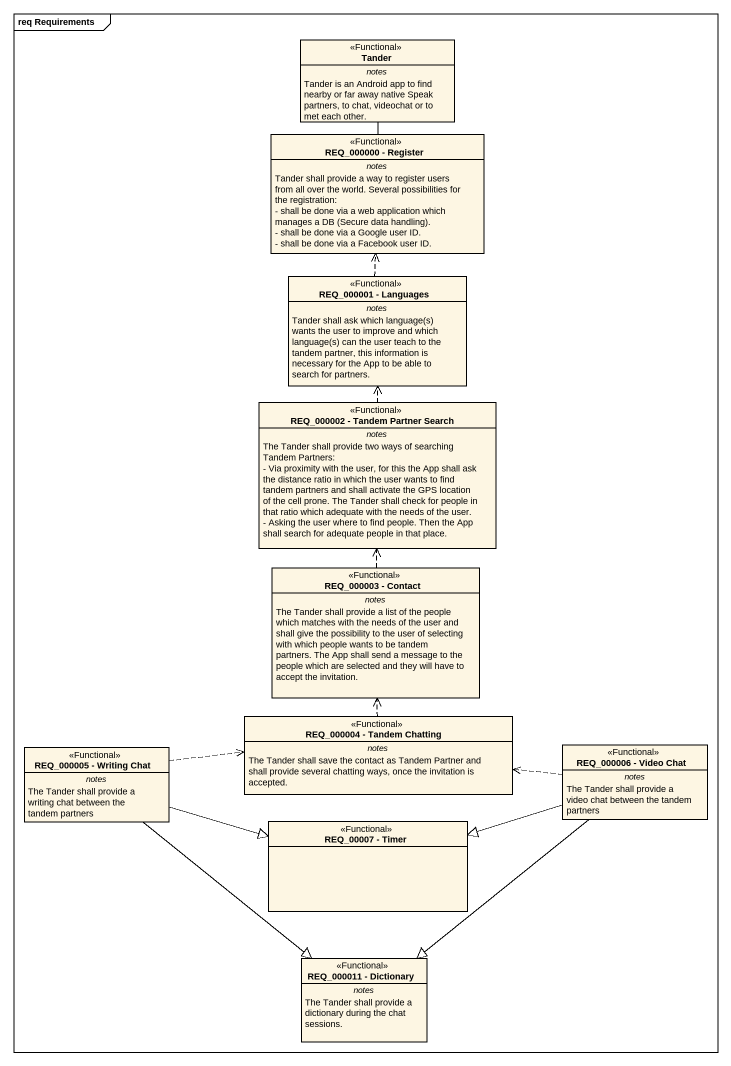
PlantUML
@startuml
mainframe req Requirements
hide circle
hide empty members
skinparam classAttributeIconSize 0
class Tander <<Functional>> {
  -- notes --
  Tander is an Android app to find nearby or far away native Speak partners, to chat, videochat or to met each other.
}
class "REQ_000000 - Register" as REQ_000000_Register <<Functional>> {
  -- notes --
  Tander shall provide a way to register users from all over the world. Several possibilities for the registration:
  {field} - shall be done via a web application which manages a DB (Secure data handling).
  - shall be done via a Google user ID.
  - shall be done via a Facebook user ID.
}
class "REQ_000001 - Languages" as REQ_000001_Languages <<Functional>> {
  -- notes --
  {field} Tander shall ask which language(s) wants the user to improve and which language(s) can the user teach to the tandem partner, this information is necessary for the App to be able to search for partners.
}
class "REQ_000002 - Tandem Partner Search" as REQ_000002_Tandem_Partner <<Functional>> {
  -- notes --
  The Tander shall provide two ways of searching Tandem Partners:
  - Via proximity with the user, for this the App shall ask the distance ratio in which the user wants to find tandem partners and shall activate the GPS location of the cell prone. The Tander shall check for people in that ratio which adequate with the needs of the user.
  - Asking the user where to find people. Then the App shall search for adequate people in that place.
}
class "REQ_000003 - Contact" as REQ_000003_Contact <<Functional>> {
  -- notes --
  The Tander shall provide a list of the people which matches with the needs of the user and shall give the possibility to the user of selecting with which people wants to be tandem partners. The App shall send a message to the people which are selected and they will have to accept the invitation.
}
class "REQ_000005 - Writing Chat" as REQ_000005_Writing_Chat <<Functional>> {
  -- notes --
  The Tander shall provide a writing chat between the tandem partners
}
class "REQ_000004 - Tandem Chatting" as REQ_000004_Tandem_Chatting <<Functional>> {
  -- notes --
  The Tander shall save the contact as Tandem Partner and shall provide several chatting ways, once the invitation is accepted.
}
class "REQ_000006 - Video Chat" as REQ_000006_Video_Chat <<Functional>> {
  -- notes --
  The Tander shall provide a video chat between the tandem partners
}
class "REQ_00007 - Timer" as REQ_00007_Timer <<Functional>>
class "REQ_000011 - Dictionary" as REQ_000011_Dictionary <<Functional>> {
  -- notes --
  The Tander shall provide a dictionary during the chat sessions.
}
Tander -- REQ_000000_Register
REQ_000001_Languages .up.> REQ_000000_Register
REQ_000002_Tandem_Partner .up.> REQ_000001_Languages
REQ_000003_Contact .up.> REQ_000002_Tandem_Partner
REQ_000005_Writing_Chat .right.> REQ_000004_Tandem_Chatting
REQ_000005_Writing_Chat -right-|> REQ_00007_Timer
REQ_000005_Writing_Chat --|> REQ_000011_Dictionary
REQ_000004_Tandem_Chatting .up.> REQ_000003_Contact
REQ_000006_Video_Chat .left.> REQ_000004_Tandem_Chatting
REQ_000006_Video_Chat -left-|> REQ_00007_Timer
REQ_000006_Video_Chat --|> REQ_000011_Dictionary
@enduml
